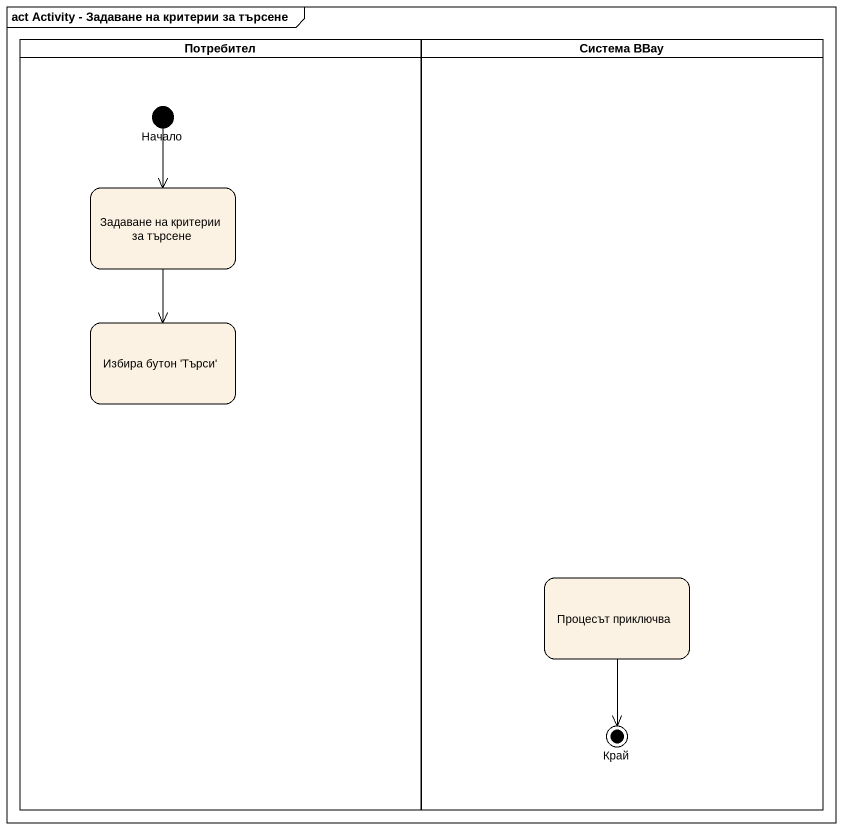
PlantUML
@startuml
mainframe act Activity - Задаване на критерии за търсене
hide empty description
state Потребител <<partition>> {
  state Начало <<start>>
  state "Задаване на критерии за търсене" as Задаване_на_критерии_за
  state "Избира бутон 'Търси'" as Избира_бутон_Търси
}
state "Система BBay" as Система_BBay <<partition>> {
  state "Процесът приключва" as Процесът_приключва
  state Край <<end>>
}
Начало --> Задаване_на_критерии_за
Задаване_на_критерии_за --> Избира_бутон_Търси
Процесът_приключва --> Край
@enduml
